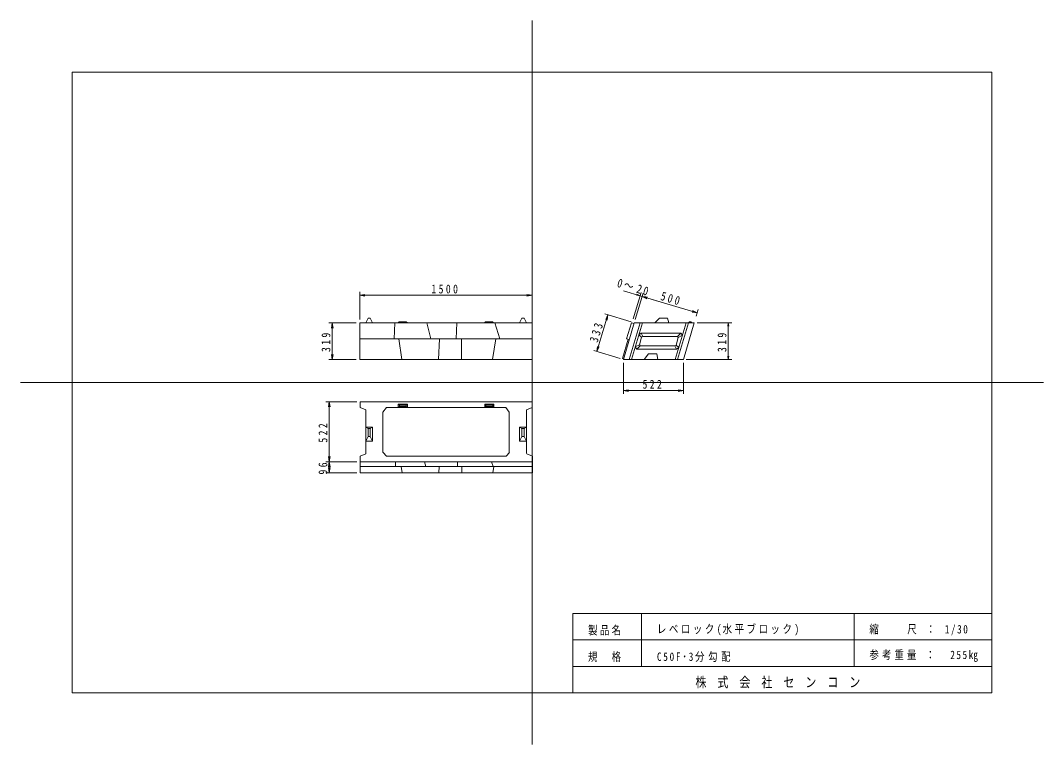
# Model space of a CAD drawing. Units: millimetres on the paper, scale 1:30. Extents: x 0 to 297, y 0 to 210.
import ezdxf

# ---------------------------------------------------------------- set-up
doc = ezdxf.new("R2010")
doc.units = ezdxf.units.MM
for name, color, linetype, lineweight in [('D-STR-DIM', 7, 'Continuous', 13), ('D-STR-STR3', 1, 'Continuous', 13), ('V-nasSTD', 7, 'Continuous', 13)]:
    doc.layers.add(name, color=color, linetype=linetype, lineweight=lineweight)
doc.styles.add('ＭＳ ゴシック-5.0-0.0', font='')
doc.styles.get('ＭＳ ゴシック-5.0-0.0').set_extended_font_data('ＭＳ ゴシック-5.0-0.0')

msp = doc.modelspace()

# ---------------------------------------------------------------- linework, layer by layer
at = {"layer": 'D-STR-DIM'}
for p, q in [((98.5, 123.304), (98.5, 131.304)), ((148.5, 123.304), (148.5, 131.304)), ((175.074, 131.595), (185.291, 128.53)), ((177.852, 123.453), (180.15, 131.116)), ((178.49, 123.262), (180.789, 130.924)), ((180.214, 129.009), (180.789, 130.924)), ((98.5, 130.304), (100, 130.554)), ((98.5, 130.304), (148.5, 130.304)), ((98.5, 130.304), (100, 130.054)), ((148.5, 130.304), (147, 130.554)), ((148.5, 130.304), (147, 130.054)), ((179.863, 130.158), (178.857, 130.286)), ((179.863, 130.158), (178.953, 130.605)), ((180.502, 129.967), (196.461, 125.179)), ((180.502, 129.967), (181.507, 129.839)), ((180.502, 129.967), (181.412, 129.52)), ((180.502, 129.967), (182.01, 129.775)), ((180.502, 129.967), (181.867, 129.296)), ((177.245, 122.591), (169.601, 124.885)), ((196.461, 125.179), (194.953, 125.37)), ((196.461, 125.179), (195.096, 125.849)), ((196.174, 124.221), (196.749, 126.137)), ((97.5, 122.304), (89.5, 122.304)), ((90.5, 122.304), (90.25, 120.804)), ((90.5, 122.304), (90.5, 111.667)), ((90.5, 122.304), (90.75, 120.804)), ((167.369, 113.965), (170.559, 124.597)), ((170.559, 124.597), (169.888, 123.232)), ((170.559, 124.597), (170.367, 123.089)), ((196.474, 122.304), (206.474, 122.304)), ((205.474, 122.304), (205.307, 121.304)), ((205.474, 111.667), (205.474, 122.304)), ((205.474, 122.304), (205.64, 121.304)), ((90.5, 111.667), (90.25, 113.167)), ((90.5, 111.667), (90.75, 113.167)), ((174.074, 111.954), (166.411, 114.253)), ((167.369, 113.965), (167.561, 115.474)), ((167.369, 113.965), (168.039, 115.33)), ((97.5, 111.667), (89.5, 111.667)), ((175.032, 110.667), (175.032, 101.667)), ((192.433, 110.667), (192.433, 101.667)), ((193.302, 111.667), (206.474, 111.667)), ((205.474, 111.667), (205.307, 112.667)), ((205.474, 111.667), (205.64, 112.667)), ((175.032, 102.667), (176.532, 102.917)), ((175.032, 102.667), (192.433, 102.667)), ((175.032, 102.667), (176.532, 102.417)), ((192.433, 102.667), (190.933, 102.917)), ((192.433, 102.667), (190.933, 102.417)), ((97.633, 99.406), (88.633, 99.406)), ((89.633, 99.406), (89.383, 97.906)), ((89.633, 82.006), (89.633, 99.406)), ((89.633, 99.406), (89.883, 97.906)), ((89.633, 82.006), (89.383, 83.506)), ((89.633, 82.006), (89.883, 83.506)), ((97.633, 82.006), (88.633, 82.006)), ((97.633, 82.006), (88.633, 82.006)), ((89.633, 82.006), (89.383, 80.506)), ((89.633, 78.822), (89.383, 80.322)), ((89.633, 78.822), (89.633, 82.006)), ((89.633, 82.006), (89.883, 80.506)), ((89.633, 78.822), (89.883, 80.322)), ((97.633, 78.822), (88.633, 78.822))]:
    msp.add_line(p, q, dxfattribs=at)
at = {"layer": 'D-STR-STR3'}
for p, q in [((98.5, 111.667), (98.5, 122.304)), ((98.5, 122.304), (148.5, 122.304)), ((108.5, 117.706), (108.666, 122.304)), ((109.983, 122.637), (109.65, 122.304)), ((109.983, 122.637), (111.983, 122.637)), ((111.983, 122.637), (112.317, 122.304)), ((118.004, 122.304), (119.167, 117.706)), ((126.5, 117.706), (126.666, 122.304)), ((135.017, 122.637), (134.683, 122.304)), ((135.017, 122.637), (137.017, 122.637)), ((137.017, 122.637), (137.35, 122.304)), ((137.672, 122.304), (139.167, 117.706)), ((148.5, 122.304), (148.5, 111.667)), ((175.032, 111.667), (178.203, 122.304)), ((177.365, 122.304), (175.968, 117.667)), ((176.699, 111.667), (179.87, 122.304)), ((177.362, 111.667), (180.533, 122.304)), ((177.365, 122.304), (178.134, 122.073)), ((195.604, 122.304), (178.203, 122.304)), ((185.536, 123.637), (184.203, 122.304)), ((187.87, 123.637), (185.536, 123.637)), ((188.203, 122.304), (187.87, 123.637)), ((190.098, 111.667), (193.269, 122.304)), ((190.766, 111.667), (193.937, 122.304)), ((192.433, 111.667), (195.604, 122.304)), ((195.604, 122.304), (192.433, 111.667)), ((194.19, 122.595), (193.957, 122.304)), ((194.19, 122.595), (194.59, 122.593)), ((194.59, 122.593), (194.878, 122.304)), ((179.492, 118.821), (180.178, 119.332)), ((180.328, 118.126), (179.492, 118.821)), ((180.671, 118.382), (180.178, 119.332)), ((180.178, 119.332), (191.712, 119.332)), ((190.727, 118.382), (191.712, 119.332)), ((191.712, 119.332), (192.188, 118.693)), ((148.5, 117.706), (98.5, 117.706)), ((110.667, 111.667), (109.833, 117.706)), ((121.667, 117.706), (121.333, 111.667)), ((128, 111.667), (128, 117.706)), ((138, 117.706), (137, 111.667)), ((176.447, 117.523), (174.784, 112.002)), ((175.968, 117.667), (176.766, 117.427)), ((179.69, 115.936), (178.457, 115.305)), ((179.69, 115.936), (180.328, 118.126)), ((179.69, 115.936), (179.928, 115.617)), ((180.328, 118.126), (180.671, 118.382)), ((180.671, 118.382), (190.727, 118.382)), ((189.965, 115.617), (190.31, 115.872)), ((190.31, 115.872), (190.963, 118.063)), ((190.31, 115.872), (191.153, 115.178)), ((190.727, 118.382), (190.963, 118.063)), ((190.963, 118.063), (192.188, 118.693)), ((178.457, 115.305), (178.932, 114.667)), ((179.928, 115.617), (178.932, 114.667)), ((178.932, 114.667), (190.466, 114.667)), ((179.928, 115.617), (189.965, 115.617)), ((181.032, 111.667), (182.361, 113.337)), ((182.361, 113.337), (184.694, 113.343)), ((184.694, 113.343), (185.032, 111.677)), ((189.965, 115.617), (190.466, 114.667)), ((190.466, 114.667), (191.153, 115.178)), ((148.5, 111.667), (98.5, 111.667)), ((175.103, 111.906), (174.784, 112.002)), ((187.212, 111.667), (175.032, 111.667)), ((175.032, 111.667), (192.433, 111.667)), ((98.624, 97.725), (98.633, 99.406)), ((98.633, 99.406), (148.5, 99.406)), ((109.683, 98.725), (112.35, 98.725)), ((109.683, 98.725), (109.683, 97.725)), ((109.683, 98.725), (110.017, 98.392)), ((110.017, 98.392), (112.017, 98.392)), ((110.017, 97.992), (110.017, 98.392)), ((112.017, 98.392), (112.35, 98.725)), ((112.017, 98.392), (112.017, 97.992)), ((112.35, 98.725), (112.35, 97.725)), ((137.45, 98.725), (134.783, 98.725)), ((134.783, 98.725), (134.783, 97.725)), ((135.117, 98.392), (134.783, 98.725)), ((137.117, 98.392), (135.117, 98.392)), ((135.117, 98.392), (135.117, 97.992)), ((137.45, 98.725), (137.117, 98.392)), ((137.117, 97.992), (137.117, 98.392)), ((137.45, 98.725), (137.45, 97.725)), ((148.509, 97.725), (148.5, 99.406)), ((100.233, 97.058), (98.624, 97.725)), ((100.233, 97.058), (100.233, 84.312)), ((106.233, 97.725), (105.233, 96.392)), ((105.233, 96.392), (105.233, 84.739)), ((140.9, 97.725), (106.233, 97.725)), ((110.017, 97.992), (109.683, 97.725)), ((110.017, 97.992), (112.017, 97.992)), ((112.017, 97.992), (112.35, 97.725)), ((135.117, 97.992), (134.783, 97.725)), ((137.117, 97.992), (135.117, 97.992)), ((137.117, 97.992), (137.45, 97.725)), ((140.9, 97.725), (141.9, 96.392)), ((141.9, 96.392), (141.9, 84.606)), ((146.9, 97.058), (148.509, 97.725)), ((146.9, 97.058), (146.9, 84.366)), ((98.633, 82.006), (98.642, 83.672)), ((100.3, 84.339), (98.642, 83.672)), ((105.3, 84.672), (106.3, 83.672)), ((106.3, 83.672), (140.967, 83.672)), ((141.967, 84.672), (140.967, 83.672)), ((146.967, 84.339), (148.624, 83.672)), ((148.633, 82.006), (148.624, 83.672)), ((148.633, 82.006), (98.633, 82.006)), ((98.633, 82.006), (98.633, 78.822)), ((148.633, 80.589), (98.633, 80.589)), ((108.864, 80.589), (108.916, 82.006)), ((110.8, 78.822), (110.555, 80.589)), ((117.325, 82.006), (117.683, 80.589)), ((121.565, 80.589), (121.467, 78.822)), ((126.864, 80.589), (126.916, 82.006)), ((128.133, 78.822), (128.133, 80.589)), ((136.76, 82.006), (137.221, 80.589)), ((137.428, 80.589), (137.133, 78.822)), ((148.633, 82.006), (148.633, 78.822)), ((148.633, 78.822), (98.633, 78.822))]:
    msp.add_line(p, q, dxfattribs=at)
at = {"layer": 'V-nasSTD', "color": 4}
for p, q in [((148.5, 0), (148.5, 210)), ((297, 105), (0, 105)), ((282, 38), (160.333, 38)), ((160.333, 38), (160.333, 15)), ((180.333, 38), (180.333, 22.667)), ((242, 38), (242, 22.667)), ((282, 30.333), (160.333, 30.333)), ((282, 22.667), (160.333, 22.667))]:
    msp.add_line(p, q, dxfattribs=at)
at = {"layer": 'V-nasSTD'}
for p, q in [((100.9, 123.637), (100.233, 122.304)), ((101.567, 123.637), (100.9, 123.637)), ((101.567, 123.637), (102.233, 122.304)), ((145.536, 123.637), (144.869, 122.304)), ((146.203, 123.637), (145.536, 123.637)), ((146.203, 123.637), (146.869, 122.304)), ((100.233, 88.006), (100.233, 92.006)), ((100.233, 92.006), (102.233, 92.006)), ((100.233, 92.006), (100.9, 91.672)), ((100.233, 88.006), (100.9, 89.339)), ((100.9, 91.672), (101.567, 91.672)), ((100.9, 91.672), (100.9, 89.339)), ((100.9, 89.339), (101.567, 89.339)), ((102.233, 92.006), (101.567, 91.672)), ((101.567, 91.672), (101.567, 89.339)), ((102.233, 88.006), (101.567, 89.339)), ((102.233, 88.006), (102.233, 92.006)), ((144.9, 88.006), (144.9, 92.006)), ((144.9, 92.006), (146.9, 92.006)), ((144.9, 92.006), (145.567, 91.672)), ((144.9, 88.006), (145.567, 89.339)), ((145.567, 91.672), (146.233, 91.672)), ((145.567, 91.672), (145.567, 89.339)), ((145.567, 89.339), (146.233, 89.339)), ((146.9, 92.006), (146.233, 91.672)), ((146.233, 91.672), (146.233, 89.339)), ((146.9, 88.006), (146.233, 89.339)), ((146.9, 88.006), (146.9, 92.006)), ((100.233, 88.006), (102.233, 88.006)), ((144.9, 88.006), (146.9, 88.006))]:
    msp.add_line(p, q, dxfattribs=at)
msp.add_lwpolyline([(15, 15), (15, 195), (282, 195), (282, 15)], close=True, dxfattribs=at)

# ---------------------------------------------------------------- texts
at = {"layer": 'D-STR-DIM', "char_height": 2.566, "attachment_point": 8, "style": 'ＭＳ ゴシック-5.0-0.0'}
for s, insert, rotation in [('\\T1.4;\\W0.8;0～20', (177.685, 131.336), 343.301), ('\\T1.5;\\W0.8;500', (188.625, 128.052), 343.301), ('\\T1.5;\\W0.8;333', (168.485, 119.425), 73.301), ('\\T1.5;\\W0.8;319', (90, 116.985), 90), ('\\T1.5;\\W0.8;319', (204.974, 116.985), 90), ('\\T1.5;\\W0.8;522', (89.133, 90.706), 90), ('\\T1.5;\\W0.8;96', (89.133, 80.414), 90)]:
    msp.add_mtext(s, dxfattribs=dict(at, insert=insert, rotation=rotation))
for s, insert in [('\\T1.5;\\W0.8;1500', (123.5, 130.804)), ('\\T1.5;\\W0.8;522', (183.732, 103.167))]:
    msp.add_mtext(s, dxfattribs=dict(at, insert=insert))
at = {"layer": 'V-nasSTD', "color": 4, "attachment_point": 7, "style": 'ＭＳ ゴシック-5.0-0.0'}
for s, insert, char_height in [('\\T1.25;\\W0.8;製品名', (164.772, 31.624), 2.444), ('\\T1.27;\\W0.8;レベロック(水平ブロック)', (184.772, 31.624), 2.444), ('\\T1.34;\\W0.8;縮\u3000\u3000尺\\~：\\~1/30', (246.439, 31.624), 2.444), ('\\T1.25;\\W0.8;規\u3000格', (164.772, 23.958), 2.444), ('\\T1.38;\\W0.8;C50F･3分勾配', (184.772, 23.958), 2.444), ('\\T1.33;\\W0.8;参考重量\\~：\\~\\~255㎏', (246.439, 23.958), 2.444), ('\\T1.33;\\W0.8;株\\~式\\~会\\~社\\~セ\\~ン\\~コ\\~ン', (195.945, 16.291), 2.933)]:
    msp.add_mtext(s, dxfattribs=dict(at, insert=insert, char_height=char_height))

doc.saveas('drawing.dxf')
